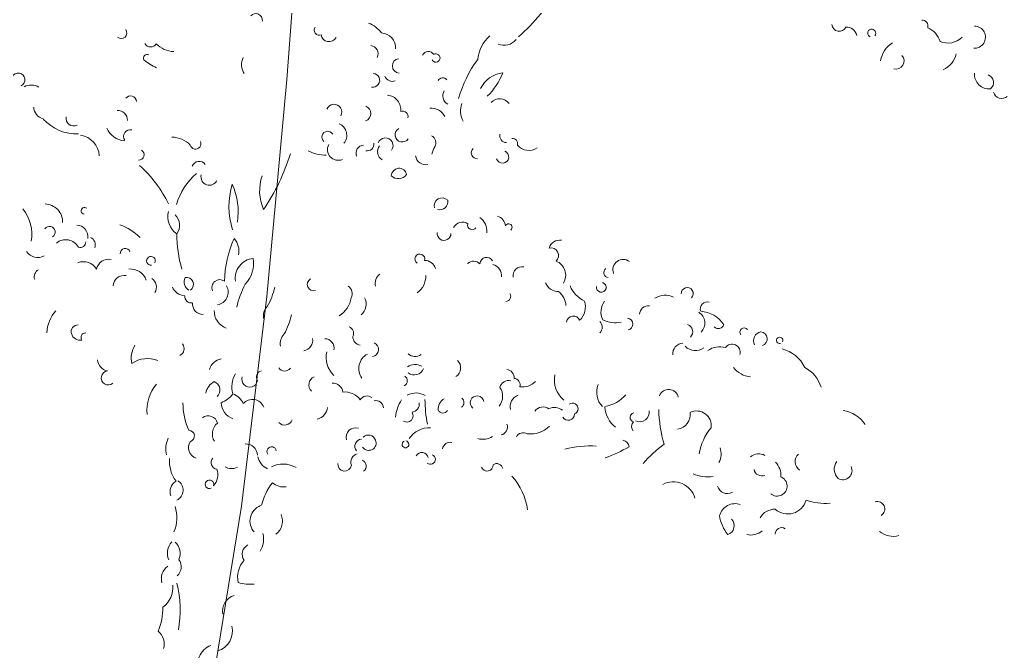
# Model space of a CAD drawing. Header units: millimetres. Extents: x -24439 to 198341, y -52871 to 149926.
# Drawn here: x 145170 to 146560, y 70474 to 71363 of the extents above; entities that cross this region are included whole.
import ezdxf

# ---------------------------------------------------------------- set-up
doc = ezdxf.new("R2010")
doc.units = ezdxf.units.MM
doc.linetypes.add('NET VAN', pattern=[1.06, 0.53, -0.53])
doc.layers.add('A-DETL-GENF-2', color=9, linetype='NET VAN', lineweight=9)
doc.layers.add('G-IMPT-1', color=9, linetype='Continuous', lineweight=9)

# ---------------------------------------------------------------- blocks, each defined once
blk = doc.blocks.new('NCV_TKCS_251209_TONG THE HIEN TRANG SAN DUONG - NCV_TKCS_HIEN TRANG_251209a_dwg_CX-1613001-TKCS_MB ĐỊNH VỊ CAO ĐỘ THIẾT KẾ')
at = {"layer": 'G-IMPT-1'}
for centre, radius, start, end in [((1329.7, 4606.3), 26, 283.377, 105.6913), ((1204.7, 4596), 13.8, 359.702, 110.3122), ((1213.4, 4545.4), 50.8, 33.748, 84.3242), ((1260.8, 4620.5), 47.2, 263.71, 331.238), ((1042.6, 4519), 24.4, 28.842, 110.0448), ((1096.3, 4545.8), 9.48, 335.855, 266.074), ((1247.6, 4552.6), 52.9, 310.171, 4.59), ((1017, 4544.5), 17.4, 201.07, 351.612), ((1196.9, 4497.2), 62.6, 139.059, 186.735), ((1387.8, 4532.8), 34.3, 192.762, 292.289), ((1385.4, 4511.9), 18.9, 324.765, 88.3648), ((1169.6, 4499.6), 19, 271.437, 59.076), ((1426.9, 4505.8), 19.7, 211.635, 328.365), ((-107.9, 4553.6), 485.3, 328.245, 345.737), ((267.9, 4303.8), 35.6, 263.384, 338.544), ((315.9, 4235.8), 88.9, 149.139, 190.251), ((-44.2, 4165.2), 62.4, 52.196, 87.354), ((496.8, 4123.7), 285.1, 160.247, 180.829), ((2.3, 4180), 35.5, 13.75, 103.5919), ((116.2, 4191.1), 14.3, 46.016, 176.0575), ((133.4, 4194.9), 9.79, 221.693, 138.3071), ((321, 4145.3), 67.5, 113.9996, 170.2508), ((139.9, 4217.8), 154.1, 331.257, 355.964), ((-296.9, 4157.8), 15.7, 9.684, 156.0668), ((-147.7, 4178.5), 11.7, 158.216, 311.798), ((-122.9, 4177.2), 18.6, 203.411, 348.606), ((-18.2, 4159.5), 19.8, 352.124, 97.8761), ((57.1, 4152.7), 16.9, 115.683, 283.197), ((165.4, 4144.1), 11.5, 50.999, 172.6036), ((196, 4120.9), 22.3, 164.174, 257.753), ((312.2, 4120.7), 27, 51.681, 153.9272), ((7, 4102), 16.1, 276.601, 103.4154), ((46.1, 4130.7), 18.6, 216.831, 306.91), ((269.1, 4105.5), 46.4, 174.094, 227.615), ((166.7, 4045.3), 35.6, 42.287, 110.9289), ((-260.1, 4060.2), 40.3, 172.373, 228.076), ((57, 4045.1), 34.2, 9.333, 102.0945), ((345, 4067.9), 16, 181.848, 286.098), ((363.3, 4054.3), 12.2, 0.507, 112.113), ((394.8, 4083), 34.4, 235.943, 322.238), ((-590.6, 4038.3), 13, 245.649, 53.837), ((-520, 4041.9), 15.9, 227.266, 344.625), ((-475.9, 4087.2), 57.3, 239.752, 285.998), ((6.5, 4020.8), 18.9, 308.3579, 82.6903), ((98.7, 4040.9), 12.6, 2.11, 129.0004), ((-58.8, 4004.8), 18, 346.034, 176.0199), ((109.9, 3999.5), 16.8, 134.105, 343.968), ((173.1, 3998.9), 18.6, 347.358, 80.0223), ((290.6, 4009.8), 14, 148.037, 290.543), ((350.4, 4017.6), 14.5, 213.1779, 86.3084), ((-515.1, 3999.1), 8.84, 83.089, 223.781), ((-459.8, 4150.2), 168.9, 248.57, 260.382), ((255.4, 3979), 66.1, 166.16, 182.42), ((-43.3, 3952), 30.1, 338.4689, 82.69), ((79.2, 3963.7), 18.2, 340.429, 175.7931), ((-56.2, 3944), 13.6, 46.848, 245.772), ((36.8, 3932.5), 19.2, 112.834, 219.094), ((37.2, 3954.8), 15.9, 275.283, 24.207), ((87.1, 3951.2), 22.2, 157.953, 255.177), ((176, 3971.6), 24.3, 204.857, 298.273), ((-24, 3923.1), 25.3, 169.149, 309.692), ((130.5, 3904.8), 18.1, 27.063, 195.438), ((-523.3, 3889.9), 13.8, 18.822, 161.1784), ((-72.5, 3980.6), 82.4, 257.422, 287.559), ((123.9, 3921.7), 24.3, 243.505, 338.997), ((-790.7, 3863.3), 15.8, 311.952, 168.5577), ((-620.5, 3884.6), 491.7, 342.661, 359.623), ((247.6, 3867.1), 18.4, 61.535, 212.708), ((238.7, 3874.8), 19.6, 272.727, 25.346), ((378.5, 3854.5), 26.9, 22.114, 88.4937), ((411.5, 3863.6), 8.18, 325.709, 173.1816), ((-747.5, 3825.9), 35.9, 76.608, 134.4396), ((-539.1, 3840.4), 22.1, 14.621, 112.249), ((327.1, 3828.8), 39.9, 11.4409, 70.9309), ((542.2, 3845), 25.4, 96.888, 181.909), ((697.7, 3846), 24.1, 68.061, 218.199), ((857.8, 3835.6), 14.1, 333.355, 198.474), ((-500.3, 3811.6), 15.8, 92.537, 230.594), ((-389.5, 3780.3), 60.5, 60.39, 105.9245), ((-348.7, 3839.4), 12.7, 210.702, 41.353), ((311.3, 3821.3), 23.7, 74.316, 169.6955), ((328.2, 3843.4), 10.5, 175.81, 343.579), ((525.8, 3828.9), 17.7, 329.656, 120.3426), ((667.4, 3829.5), 11.6, 141.681, 280.247), ((913.1, 3814.9), 16.2, 89.393, 217.477), ((-708.5, 3822.6), 30.5, 199.219, 271.764), ((-639.8, 3814), 17.6, 185.004, 313.884), ((-519.7, 3848.8), 52, 221.444, 280.37), ((-323.8, 3786), 17.2, 51.593, 178.439), ((-71.8, 3807.6), 105.5, 177.352, 221.229), ((270.5, 3806.1), 16.3, 190.267, 16.214), ((537.9, 3784.2), 35.9, 345.6759, 84.9465), ((660.4, 3791.7), 11.5, 187.579, 91.2198), ((821.9, 3775.4), 43.4, 79.852, 140.1145), ((916, 3736.2), 70.6, 49.808, 102.938), ((-653.2, 3880.9), 104.2, 238.535, 289.572), ((-605.4, 3729.7), 51.7, 20.007, 98.0653), ((-468.5, 3776.2), 12.4, 282.995, 77.005), ((386.7, 3766.4), 15.5, 44.009, 195.48), ((473.9, 3764.1), 20.6, 94.563, 206.721), ((785.5, 3761.5), 21.6, 101.546, 192.982), ((889.2, 3772.7), 29.6, 331.374, 75.624), ((947.7, 3791.4), 14, 242.3, 354.92), ((1012.1, 3787.2), 10.1, 57.752, 234.866), ((1059.5, 3780.5), 21.6, 118.65, 222.425), ((1052.6, 3783.2), 16.6, 305.163, 102.0957), ((1097.5, 3792.9), 7.5, 352.871, 299.741), ((-201.2, 3692), 149.1, 146.889, 180.884), ((-295.3, 3774.3), 19.6, 182.638, 351.909), ((-61.3, 3772.1), 177.3, 179.596, 214.756), ((-356.1, 3670.6), 156, 7.694, 41.194), ((361.9, 3743.2), 21.4, 62.537, 147.3257), ((401.1, 3740.6), 29.1, 13.465, 89.2152), ((557.8, 3785), 33.4, 218.784, 286.164), ((642.7, 3817.7), 69.2, 219.73, 261.318), ((716.1, 3748.4), 41.6, 160.505, 224.024), ((879.1, 3748.3), 17.7, 331.75, 87.7392), ((1112.4, 3694.6), 80.8, 42.574, 92.6664), ((-585.3, 3486.9), 294.1, 42.604, 64.787), ((233.6, 3732.4), 11.6, 0.181, 253.557), ((252.6, 3707), 26.5, 32.575, 106.3143), ((551.2, 3710.9), 45, 20.819, 69.181), ((595, 3724.4), 44.8, 330.947, 33.635), ((743, 3726.2), 14, 297.784, 101.5236), ((979.7, 3694.5), 45.4, 89.3033, 143.8262), ((998.4, 3733.8), 19.1, 1.478, 161.4619), ((1158, 3673.8), 76.6, 33.111, 79.508), ((451.5, 3706.5), 12, 289.456, 49.933), ((670.7, 3696.9), 19.6, 332.277, 59.613), ((697.4, 3782), 63.6, 259.883, 299.849), ((890.9, 3697.1), 25.9, 111.038, 201.038), ((905.3, 3744.3), 32.9, 240.456, 324.073), ((211.4, 3683.8), 49.2, 323.154, 17.921), ((621.7, 3693), 15.8, 37.755, 192.277), ((1044.5, 3745.5), 55.3, 233.86, 282.603), ((-316.7, 3669.3), 46.6, 180.068, 253.671), ((-361, 3635.7), 33.1, 340.388, 64.11), ((174.8, 3654.8), 26.4, 142.066, 210.782), ((1297.3, 3600), 79.2, 51.303, 97.2802), ((42, 3618.4), 242.1, 171.922, 196.398), ((-218.7, 3616.6), 41.6, 3.249, 59.611), ((-552.8, 3613.7), 7.91, 64.439, 281.308), ((-39.2, 3712.9), 303.8, 196.907, 212.82), ((-123.4, 3577.5), 47.1, 113.093, 205.058), ((-205.5, 3589.2), 71.1, 333.561, 26.439), ((84.3, 3602), 21.7, 350.67, 72.545), ((-635, 3561.3), 42.4, 15.252, 105.2581), ((-467.5, 3487.3), 118.7, 60.934, 88.2217), ((11.6, 3603), 14.6, 134.569, 305.042), ((43.5, 3591.1), 62.6, 319.052, 6.743), ((113.3, 3585.1), 31.7, 324.72, 45.669), ((887.6, 3585.7), 22.8, 28.489, 176.0398), ((-748, 3496.3), 97.1, 7.592, 55.268), ((-553.8, 3550), 27, 8.048, 104.5722), ((-232.7, 3558.7), 159.6, 346.855, 4.348), ((766.7, 3565.5), 47.3, 173.785, 241.165), ((912.5, 3555.9), 35.5, 296.085, 24.318), ((968.2, 3544.7), 34.8, 8.914, 132.0123), ((-617, 3542), 13.2, 318.691, 160.7958), ((-523.7, 3538.6), 19.1, 355.339, 83.2403), ((-432.5, 3545.2), 11.7, 35.131, 202.091), ((-369.6, 3546.2), 10.2, 350.387, 295.877), ((-196.9, 3532.7), 18.6, 69.163, 221.821), ((73.1, 3514.7), 219.1, 168.729, 183.888), ((675.5, 3568.6), 60.2, 185.242, 247.816), ((707.5, 3605.1), 89.7, 297.936, 334.728), ((1192.7, 3662.2), 337.6, 198.398, 212.417), ((1118.5, 3499.9), 126.4, 156.569, 187.617), ((1237.8, 3537.9), 24.5, 150.031, 250.42), ((1336.2, 3549.2), 30.3, 160.319, 243.285), ((1327.8, 3542.8), 21.3, 256.117, 43.747), ((-565.7, 3503.1), 34.2, 46.165, 146.0646), ((-541.5, 3540.9), 13.1, 268.154, 16.099), ((-257.8, 3528.3), 23.8, 172.242, 253.227), ((-273.4, 3517.5), 16.1, 320.711, 119.7625), ((-203.1, 3519.1), 29.7, 295.62, 46.888), ((119.5, 3515.4), 16.2, 351.17, 86.1489), ((376.3, 3508.2), 23.8, 318.356, 64.264), ((507.8, 3524.4), 18.6, 10.278, 102.3419), ((529.4, 3512.7), 15.4, 0.548, 102.1334), ((538.6, 3555.2), 42.8, 278.317, 332.118), ((812.9, 3550.2), 68.6, 202.433, 247.567), ((823.7, 3521.9), 10.9, 118.962, 271.548), ((831.5, 3536.9), 22.5, 260.132, 25.057), ((1134.7, 3497.2), 27.9, 74.505, 150.2554), ((-457.8, 3493.8), 28.5, 94.545, 186.51), ((-399.2, 3474.7), 40.8, 38.067, 110.6491), ((-363.9, 3483.2), 25.4, 347.102, 71.613), ((-278.6, 3521.3), 31.8, 217.875, 285.255), ((-49.2, 3507.5), 31.8, 152.125, 207.875), ((-176.3, 3508.2), 159.6, 346.855, 4.348), ((154.9, 3517.9), 20.1, 194.334, 278.286), ((186.2, 3496.3), 16.6, 294.629, 85.3874), ((281.6, 3533), 24.3, 244.906, 323.167), ((522.4, 3498.1), 22.3, 94.61, 180.368), ((677.8, 3498.9), 13.2, 309.521, 140.4786), ((837, 3503.6), 15, 150.254, 240.254), ((1001.9, 3485.9), 42.5, 348.703, 36.355), ((1149.1, 3477.6), 44.3, 12.018, 61.721), ((-635.1, 3507.3), 31.6, 229.872, 315.108), ((-510.5, 3463.5), 36.4, 47.986, 127.4315), ((-412.7, 3470.5), 25.8, 96.051, 193.514), ((-254.4, 3494.3), 16.2, 193.241, 293.63), ((-223.2, 3485.2), 25.4, 193.314, 285.754), ((-152, 3489.4), 43.6, 195.82, 266.197), ((23.3, 3470.2), 25.3, 297.349, 25.78), ((80.1, 3467.6), 22, 6.588, 106.0329), ((207.6, 3455.9), 38.7, 135.325, 232.058), ((302.9, 3463.1), 30.2, 75.75, 143.1303), ((292.6, 3490.1), 23.4, 249.249, 356.562), ((477.5, 3469.2), 36.6, 337.502, 51.741), ((563.5, 3469.7), 28.3, 126.59, 210.79), ((617.4, 3460.8), 23.5, 71.565, 161.5651), ((645.3, 3459.5), 31.3, 69.086, 130.93), ((672.3, 3484.3), 14.6, 225.644, 17.571), ((1121.7, 3318.4), 268.9, 142.7335, 156.9835), ((1143.6, 3494.2), 18.8, 209.43, 307.95), ((1190.5, 3463.6), 23.3, 246.6559, 85.2708), ((1431.3, 3480.3), 17.2, 315.534, 125.6679), ((7.3, 3457), 31.8, 152.125, 207.875), ((146.5, 3465.1), 59.6, 184.178, 242.18), ((275.2, 3446.2), 13.2, 313.567, 74.506), ((459.7, 3447.9), 16.2, 26.9, 248.079), ((814.6, 3444.6), 18.1, 22.226, 95.8457), ((1269.2, 3598.5), 147.1, 268.368, 290.556), ((-603.8, 3436.5), 18.2, 133.838, 217.366), ((402.5, 3415.7), 27.3, 135.69, 203.07), ((417.1, 3435.4), 13.3, 322.125, 68.385), ((583.7, 3473.2), 61.6, 278.92, 331.702), ((810.2, 3200.7), 236.4, 103.0286, 121.1075), ((403.8, 3890.5), 612.8, 308.449, 314.246), ((1005.3, 3508.4), 74.7, 260.71, 297.471), ((1220.4, 3451), 44.6, 245.253, 0.558), ((1470.6, 3479.4), 52.2, 248.009, 301.139), ((328, 3386), 44.3, 76.644, 133.8653), ((312.7, 3399.8), 18.5, 291.892, 28.801), ((638.7, 3511.8), 312.4, 197.116, 207.842), ((386.2, 3413), 11.9, 222.434, 348.074), ((525.7, 3408.4), 19.2, 300.739, 36.641), ((589.2, 3394.2), 18.6, 77.658, 169.7221), ((1076.4, 3434.6), 22.7, 208.985, 319.595), ((1211.3, 3373.6), 38.1, 104.4966, 169.1984), ((0.8, 3404.4), 16.3, 229.807, 342.084), ((88.4, 3380.1), 20, 128.928, 243.752), ((128.9, 3372.4), 23, 21.37, 111.3704), ((168.2, 3342.3), 42.4, 50.793, 114.9577), ((212.6, 3371.3), 18.1, 68.901, 167.6989), ((235.5, 3366.5), 18.4, 21.614, 119.077), ((366.8, 3378.2), 82.7, 162.494, 192.525), ((969.1, 3352.2), 53.1, 32.578, 134.4551), ((1119, 3359.3), 38.2, 88.683, 181.318), ((-469.8, 3333.4), 87.5, 155.584, 192.995), ((-253, 3366), 18.2, 313.514, 54.116), ((-129.9, 3342.8), 34.3, 117.226, 181.842), ((-40, 3360.6), 14.5, 118.713, 232.49), ((310.2, 3371.1), 14.9, 256.088, 50.782), ((484.6, 3410.1), 42.4, 270.86, 319.542), ((1232.7, 3359), 14.9, 73.072, 196.927), ((-485.3, 3337.2), 16.3, 106.255, 211.669), ((-464.7, 3329.6), 10.6, 105.254, 232.124), ((-296.5, 3330.4), 54, 163.878, 210.985), ((-50.9, 3333.6), 54.1, 163.289, 214.891), ((-67.4, 3347.2), 18.7, 179.878, 5.846), ((386.6, 3303.8), 58.4, 104.7039, 162.6319), ((431.6, 3322.9), 18.9, 96.401, 185.021), ((1167.6, 3400.2), 96.4, 205.688, 235.041), ((1099.6, 3339.2), 22.1, 305.333, 60.391), ((1153.1, 3374), 39.8, 273.028, 327.904), ((-481.1, 3340.2), 21.4, 212.695, 297.442), ((-292.8, 3263.5), 63.5, 84.8129, 142.0445), ((-118.2, 3290.1), 38.7, 134.894, 186.225), ((-147.7, 3296.1), 21.5, 331.5869, 84.2071), ((95.2, 3329.8), 31.6, 300.562, 11.513), ((524.4, 3314.4), 13.9, 215.701, 20.901), ((548.9, 3310.4), 14.6, 29.292, 141.9115), ((-154.4, 3324.5), 63, 307.801, 339.692), ((-98.1, 3259.8), 42.9, 40.601, 86.2685), ((-39.7, 3276.2), 28.3, 37.112, 156.0524), ((209.2, 3288.5), 21.6, 88.222, 213.668), ((242.1, 3285.2), 17.4, 34.777, 152.3756), ((243.3, 3284), 17.2, 229.568, 40.433), ((326.8, 3305.9), 8.03, 131.586, 101.5379), ((373.4, 3284.2), 15.1, 28.632, 166.5566), ((392.9, 3289.2), 11.6, 247.465, 84.462), ((511.1, 3180.4), 147.4, 24.361, 58.702), ((-395.2, 3298.8), 29.8, 201.868, 274.121), ((-386.3, 3254.1), 16.5, 114.197, 326.276), ((-184.7, 3235.6), 96.8, 157.38, 202.62), ((-76.4, 3288.4), 41.7, 199.247, 267.013), ((36.8, 3285.3), 18.7, 240.078, 356.067), ((230, 3271.9), 16.7, 108.582, 237.167), ((-57.5, 3290), 149.8, 196.051, 221.429), ((236.3, 3234.8), 21, 123.338, 215.422), ((-129.4, 3215.7), 21.9, 29.003, 145.271), ((-83.4, 3208), 32.4, 145.725, 229.139), ((203.3, 3220), 16.1, 190.793, 9.223), ((238.6, 3226), 15.2, 323.5669, 85.9848), ((-24.7, 3172.2), 27.7, 19.79, 109.5168), ((30.7, 3199.3), 10.9, 25.672, 230.077), ((-166.2, 3177.9), 13.5, 304.297, 105.2537), ((40.7, 3200.4), 43.7, 211.047, 259.935), ((82.4, 3120), 61.4, 76.859, 133.004), ((-153, 3150.1), 58.4, 170.878, 210.691), ((-134.5, 3158.7), 25.4, 161.419, 270.257), ((-82.6, 3138), 16, 156.183, 277.556), ((-56.2, 3161.4), 29.1, 255.186, 314.676), ((192.5, 3077.5), 148.4, 159.482, 182.192), ((70.3, 3165.4), 39.5, 244.942, 295.058), ((-119.9, 3129.2), 75.4, 191.146, 234.092), ((-109.9, 3099.6), 37.1, 333.458, 37.423), ((-86.7, 3083.4), 10, 357.996, 308.87), ((-141.6, 3048.3), 30, 138.798, 215.478), ((-167.3, 3044.6), 26.3, 313.091, 74.9809), ((65.7, 3039.6), 38.3, 127.536, 239.198), ((64.6, 3039), 39.2, 324.062, 40.343), ((-215.3, 2962.6), 81.5, 353.03, 35.911), ((25.8, 2982.2), 48.6, 342.588, 32.943), ((58, 2955.4), 24.9, 134.496, 231.229), ((-96.7, 2911.5), 39.7, 154.507, 220.356), ((-141.7, 2897), 37.3, 354.116, 63.506), ((96.2, 2910.8), 59.4, 154.949, 209.001), ((-121.5, 2870.5), 28.3, 329.21, 53.41), ((43.7, 2981.6), 99.6, 270.321, 292.299), ((-96.9, 2849.1), 35.6, 142.285, 212.511), ((-154.3, 2810.5), 57.5, 323.065, 21.746), ((-305.1, 2709.3), 248.3, 5.939, 31.544), ((66.2, 2817.9), 39.3, 124.083, 206.849), ((-249.8, 2733.2), 147.8, 354.217, 16.837), ((18.8, 2754.6), 47.5, 302.397, 31.853), ((-117.2, 2682.5), 38.6, 0.691, 68.071), ((52.7, 2685.2), 45.8, 126.355, 224.374)]:
    blk.add_arc(centre, radius, start, end, dxfattribs=at)
blk = doc.blocks.new('NCV_TKCS_251209_TONG THE HIEN TRANG SAN DUONG - NCV_TKCS_HIEN TRANG_251209a_dwg-1612995-TKCS_MB ĐỊNH VỊ CAO ĐỘ THIẾT KẾ')
at = {"layer": 'G-IMPT-1', "flags": 128}
blk.add_lwpolyline([(563612769.4, 1145055027), (563612733.3, 1145055301.9), (563612682.2, 1145055594.7), (563612621.1, 1145055895.7), (563612554.9, 1145056195.1), (563612488.7, 1145056483.3), (563612427.5, 1145056750.6), (563612376.1, 1145056987.2), (563612337.5, 1145057187.9), (563612305.1, 1145057365.1), (563612270.5, 1145057535.7)], dxfattribs=at)
at = {"xscale": 0.5999999999997676, "yscale": 0.5999999999997676, "zscale": 0.5999999999997676, "rotation": 0.0005022315763634679}
blk.add_blockref('NCV_TKCS_251209_TONG THE HIEN TRANG SAN DUONG - NCV_TKCS_HIEN TRANG_251209a_dwg_CX-1613001-TKCS_MB ĐỊNH VỊ CAO ĐỘ THIẾT KẾ', (563612733.2, 1145053468.1), dxfattribs=at)
blk = doc.blocks.new('NCV_TKCS_251209_TONG THE HIEN TRANG SAN DUONG - NCV_TKCS_251209_TONG THE HIEN TRANG SAN DUONG-1605292-TKCS_MB ĐỊNH VỊ CAO ĐỘ THIẾT KẾ')
at = {"rotation": 343.2379237072182}
blk.add_blockref('NCV_TKCS_251209_TONG THE HIEN TRANG SAN DUONG - NCV_TKCS_HIEN TRANG_251209a_dwg-1612995-TKCS_MB ĐỊNH VỊ CAO ĐỘ THIẾT KẾ', (-869777547.7, -933796958.8), dxfattribs=at)

msp = doc.modelspace()

# ---------------------------------------------------------------- block references
at = {"layer": 'A-DETL-GENF-2'}
msp.add_blockref('NCV_TKCS_251209_TONG THE HIEN TRANG SAN DUONG - NCV_TKCS_251209_TONG THE HIEN TRANG SAN DUONG-1605292-TKCS_MB ĐỊNH VỊ CAO ĐỘ THIẾT KẾ', (26103.5, 9888.2), dxfattribs=at)

doc.saveas('drawing.dxf')
